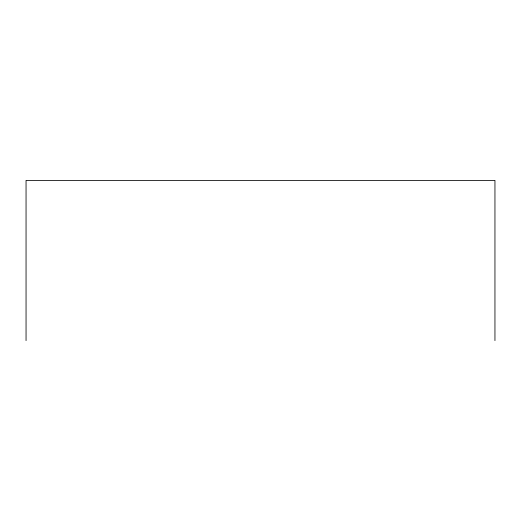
<?xml version="1.0" encoding="UTF-8"?>
<svg xmlns="http://www.w3.org/2000/svg" width="521" height="521" viewBox="0 0 521 521"><rect width="100%" height="100%" fill="white"/><g stroke="black" fill="none" stroke-linecap="round" stroke-linejoin="round"><path stroke-width="0.78" d="M494.95 340.597L494.95 180.403L26.05 180.403L26.05 340.597"/></g></svg>
